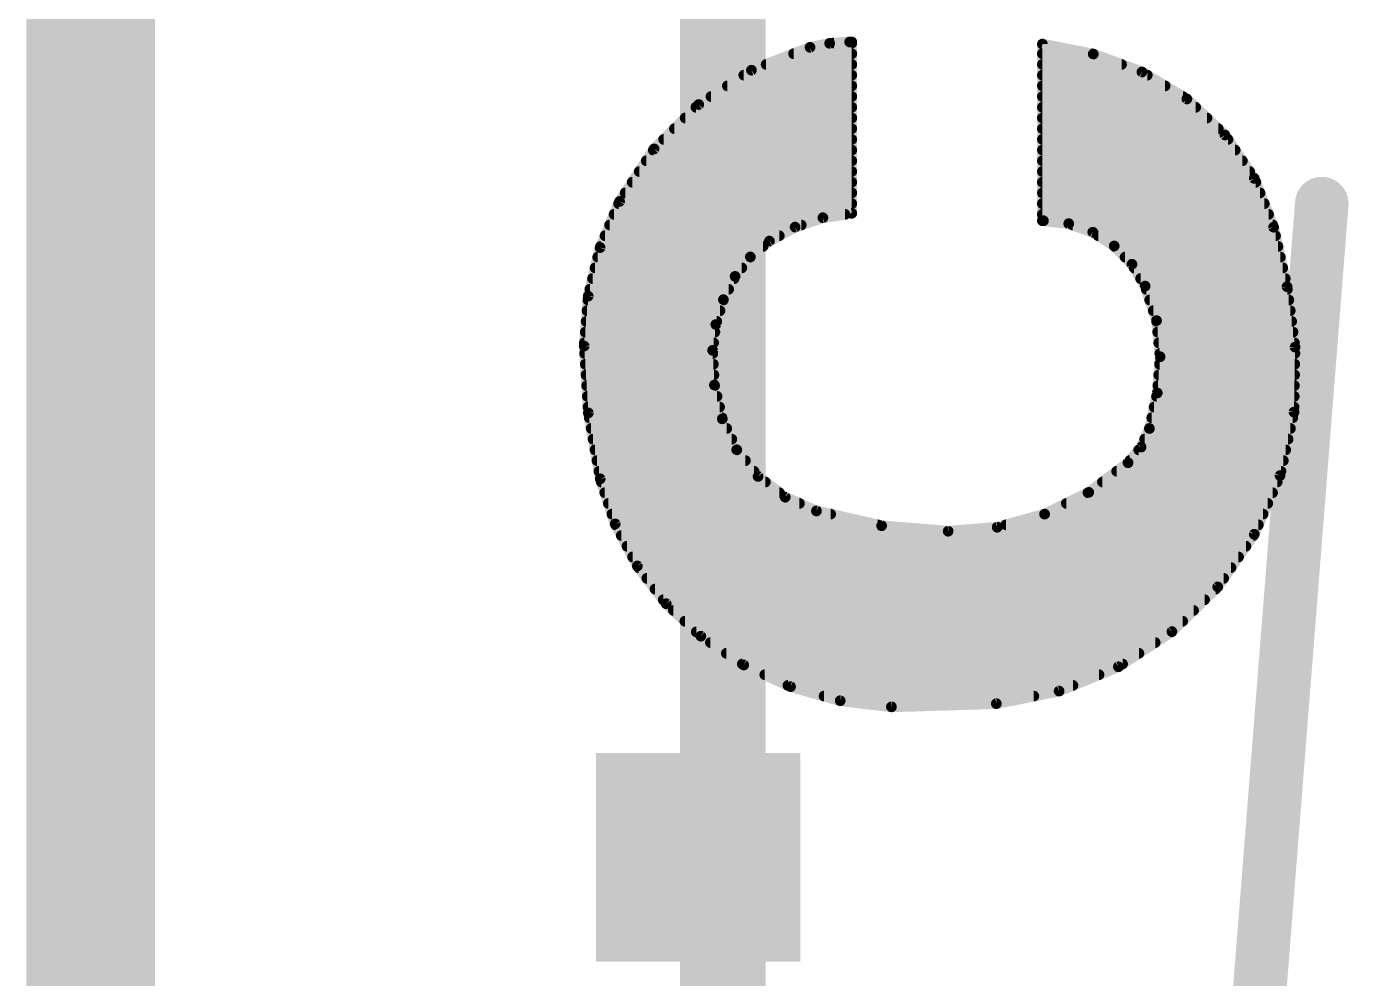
# Model space of a CAD drawing. Extents: x -6.3 to 44.5, y -10.2 to 43.3.
# Drawn here: x -0.152 to 2.985, y 19.244 to 21.502 of the extents above; entities that cross this region are included whole.
import ezdxf

# ---------------------------------------------------------------- set-up
doc = ezdxf.new("R2010")
doc.units = 0
for name, color, linetype in [('20', 53, 'CONTINUOUS'), ('21', 41, 'CONTINUOUS'), ('22', 40, 'CONTINUOUS'), ('51', 53, 'CONTINUOUS')]:
    doc.layers.add(name, color=color, linetype=linetype)

# ---------------------------------------------------------------- blocks, each defined once
blk = doc.blocks.new('RECT')
blk.add_solid([(-0.5, -0.5), (0.5, -0.5), (-0.5, 0.5), (0.5, 0.5)])

msp = doc.modelspace()

# ---------------------------------------------------------------- linework, layer by layer
at = {"layer": '20', "const_width": 0.3048}
msp.add_lwpolyline([(0, 39.37), (0, 3.81)], dxfattribs=at)
at = {"layer": '21', "const_width": 0.2032}
msp.add_lwpolyline([(1.5, 27.99), (1.5, 15.19)], dxfattribs=at)
at = {"layer": '22', "const_width": 0.0254}
for points in [[(1.7069, 21.4528), (1.5678, 21.3986)], [(1.7535, 21.4623), (1.7069, 21.4528)], [(1.8009, 21.4655), (1.7535, 21.4623)], [(1.7637, 21.463), (1.8059, 21.463)], [(1.8059, 21.4655), (1.8009, 21.4655)], [(1.8059, 21.0591), (1.8059, 21.4655)], [(2.2581, 21.4605), (2.2581, 21.0414)], [(2.3788, 21.4369), (2.2581, 21.4605)], [(1.6679, 21.4376), (1.8059, 21.4376)], [(2.2581, 21.4376), (2.375, 21.4376)], [(2.4943, 21.3944), (2.3788, 21.4369)], [(1.5678, 21.3986), (1.4427, 21.3171)], [(1.5497, 21.3868), (1.8059, 21.3868)], [(1.6027, 21.4122), (1.8059, 21.4122)], [(2.2581, 21.4122), (2.4459, 21.4122)], [(2.2581, 21.3868), (2.507, 21.3868)], [(2.601, 21.3304), (2.4943, 21.3944)], [(1.5107, 21.3614), (1.8059, 21.3614)], [(2.2581, 21.3614), (2.5493, 21.3614)], [(1.4717, 21.336), (1.8059, 21.336)], [(2.2581, 21.336), (2.5916, 21.336)], [(2.6913, 21.2448), (2.601, 21.3304)], [(1.4427, 21.3171), (1.3369, 21.2118)], [(1.4361, 21.3106), (1.8059, 21.3106)], [(2.2581, 21.3106), (2.6218, 21.3106)], [(1.3851, 21.2598), (1.8059, 21.2598)], [(1.4106, 21.2852), (1.8059, 21.2852)], [(2.2581, 21.2852), (2.6486, 21.2852)], [(2.2581, 21.2598), (2.6754, 21.2598)], [(1.3596, 21.2344), (1.8059, 21.2344)], [(2.2581, 21.2344), (2.6983, 21.2344)], [(2.7609, 21.1418), (2.6913, 21.2448)], [(1.3369, 21.2118), (1.2548, 21.0871)], [(1.335, 21.209), (1.8059, 21.209)], [(2.2581, 21.209), (2.7155, 21.209)], [(1.3183, 21.1836), (1.8059, 21.1836)], [(2.2581, 21.1836), (2.7326, 21.1836)], [(1.2849, 21.1328), (1.8059, 21.1328)], [(1.3016, 21.1582), (1.8059, 21.1582)], [(2.2581, 21.1582), (2.7498, 21.1582)], [(2.2581, 21.1328), (2.7645, 21.1328)], [(2.8067, 21.0261), (2.7609, 21.1418)], [(1.2682, 21.1074), (1.8059, 21.1074)], [(2.2581, 21.1074), (2.7745, 21.1074)], [(1.2548, 21.0871), (1.2087, 20.9778)], [(1.2527, 21.082), (1.8059, 21.082)], [(2.2581, 21.082), (2.7846, 21.082)], [(1.2419, 21.0566), (1.7896, 21.0566)], [(1.6714, 21.0263), (1.7372, 21.0485)], [(1.7372, 21.0485), (1.8059, 21.0591)], [(2.2581, 21.0566), (2.7946, 21.0566)], [(2.2581, 21.0414), (2.2606, 21.0414)], [(2.2606, 21.0414), (2.3207, 21.0345)], [(1.2205, 21.0058), (1.6337, 21.0058)], [(1.2312, 21.0312), (1.6859, 21.0312)], [(1.6104, 20.9931), (1.6714, 21.0263)], [(2.3207, 21.0345), (2.3776, 21.0142)], [(2.33, 21.0312), (2.8047, 21.0312)], [(2.3776, 21.0142), (2.4285, 20.9815)], [(2.3907, 21.0058), (2.8113, 21.0058)], [(2.8386, 20.885), (2.8067, 21.0261)], [(1.2087, 20.9778), (1.1804, 20.8625)], [(1.2098, 20.9804), (1.5951, 20.9804)], [(1.5652, 20.9556), (1.6104, 20.9931)], [(2.4285, 20.9815), (2.4707, 20.9382)], [(2.4296, 20.9804), (2.817, 20.9804)], [(1.2031, 20.955), (1.5647, 20.955)], [(1.5291, 20.9093), (1.5652, 20.9556)], [(2.4543, 20.955), (2.8228, 20.955)], [(1.1969, 20.9296), (1.5449, 20.9296)], [(2.4707, 20.9382), (2.5019, 20.8864)], [(2.4758, 20.9296), (2.8285, 20.9296)], [(1.1907, 20.9042), (1.5265, 20.9042)], [(1.5012, 20.8543), (1.5291, 20.9093)], [(2.4912, 20.9042), (2.8343, 20.9042)], [(2.5019, 20.8864), (2.5289, 20.8046)], [(2.8575, 20.7416), (2.8386, 20.885)], [(1.1804, 20.8625), (1.1709, 20.7442)], [(1.1797, 20.8534), (1.501, 20.8534)], [(1.1844, 20.8788), (1.5137, 20.8788)], [(1.4833, 20.7952), (1.5012, 20.8543)], [(2.5044, 20.8788), (2.8394, 20.8788)], [(2.5128, 20.8534), (2.8428, 20.8534)], [(1.1777, 20.828), (1.4932, 20.828)], [(2.5212, 20.828), (2.8461, 20.828)], [(1.1756, 20.8026), (1.4855, 20.8026)], [(1.4757, 20.734), (1.4833, 20.7952)], [(2.5289, 20.8046), (2.5375, 20.7188)], [(2.5291, 20.8026), (2.8495, 20.8026)], [(1.1736, 20.7772), (1.481, 20.7772)], [(2.5317, 20.7772), (2.8528, 20.7772)], [(1.1709, 20.7442), (1.1808, 20.5856)], [(1.1715, 20.7518), (1.4779, 20.7518)], [(1.172, 20.7264), (1.4761, 20.7264)], [(1.48, 20.6517), (1.4757, 20.734)], [(2.5342, 20.7518), (2.8562, 20.7518)], [(2.5367, 20.7264), (2.8573, 20.7264)], [(2.8551, 20.5874), (2.8575, 20.7416)], [(1.1736, 20.701), (1.4774, 20.701)], [(2.5375, 20.7188), (2.5307, 20.6328)], [(2.5361, 20.701), (2.8569, 20.701)], [(1.1752, 20.6756), (1.4787, 20.6756)], [(2.5341, 20.6756), (2.8565, 20.6756)], [(1.1768, 20.6502), (1.4803, 20.6502)], [(1.4986, 20.5715), (1.48, 20.6517)], [(2.5307, 20.6328), (2.5121, 20.5486)], [(2.5321, 20.6502), (2.8561, 20.6502)], [(1.1783, 20.6248), (1.4862, 20.6248)], [(1.1799, 20.5994), (1.4921, 20.5994)], [(2.5233, 20.5994), (2.8553, 20.5994)], [(2.5289, 20.6248), (2.8557, 20.6248)], [(1.1808, 20.5856), (1.209, 20.4292)], [(1.1829, 20.574), (1.498, 20.574)], [(1.5329, 20.4981), (1.4986, 20.5715)], [(2.5177, 20.574), (2.8522, 20.574)], [(2.8219, 20.4368), (2.8551, 20.5874)], [(1.1875, 20.5486), (1.5093, 20.5486)], [(2.5121, 20.5486), (2.4923, 20.5045)], [(2.5121, 20.5486), (2.8466, 20.5486)], [(1.192, 20.5232), (1.5211, 20.5232)], [(2.4923, 20.5045), (2.4613, 20.4673)], [(2.5007, 20.5232), (2.841, 20.5232)], [(1.1966, 20.4978), (1.5331, 20.4978)], [(1.2012, 20.4724), (1.5535, 20.4724)], [(1.5836, 20.4349), (1.5329, 20.4981)], [(2.4655, 20.4724), (2.8298, 20.4724)], [(2.4867, 20.4978), (2.8354, 20.4978)], [(1.2058, 20.447), (1.5739, 20.447)], [(2.4613, 20.4673), (2.3681, 20.397)], [(2.4344, 20.447), (2.8241, 20.447)], [(1.209, 20.4292), (1.2444, 20.3222)], [(1.2115, 20.4216), (1.6009, 20.4216)], [(1.6479, 20.3856), (1.5836, 20.4349)], [(2.4007, 20.4216), (2.8152, 20.4216)], [(2.7608, 20.2977), (2.8219, 20.4368)], [(1.2199, 20.3962), (1.6341, 20.3962)], [(1.7221, 20.353), (1.6479, 20.3856)], [(2.3681, 20.397), (2.2634, 20.3454)], [(2.3664, 20.3962), (2.8041, 20.3962)], [(1.2283, 20.3708), (1.6816, 20.3708)], [(1.8766, 20.3179), (1.7221, 20.353)], [(2.3149, 20.3708), (2.7929, 20.3708)], [(1.2368, 20.3454), (1.7556, 20.3454)], [(1.2444, 20.3222), (1.2971, 20.2225)], [(1.2456, 20.32), (1.8674, 20.32)], [(2.0345, 20.3048), (1.8766, 20.3179)], [(2.2634, 20.3454), (2.1509, 20.3143)], [(2.1714, 20.32), (2.7706, 20.32)], [(2.2633, 20.3454), (2.7817, 20.3454)], [(1.259, 20.2946), (2.7586, 20.2946)], [(2.1509, 20.3143), (2.0345, 20.3048)], [(2.6742, 20.1728), (2.7608, 20.2977)], [(1.2724, 20.2692), (2.741, 20.2692)], [(1.2858, 20.2438), (2.7234, 20.2438)], [(1.2971, 20.2225), (1.3655, 20.1329)], [(1.3002, 20.2184), (2.7058, 20.2184)], [(1.3196, 20.193), (2.6882, 20.193)], [(1.339, 20.1676), (2.6689, 20.1676)], [(2.5654, 20.0667), (2.6742, 20.1728)], [(1.3584, 20.1422), (2.6429, 20.1422)], [(1.3655, 20.1329), (1.4478, 20.0558)], [(1.3827, 20.1168), (2.6168, 20.1168)], [(1.4098, 20.0914), (2.5908, 20.0914)], [(1.4369, 20.066), (2.5644, 20.066)], [(2.4384, 19.9833), (2.5654, 20.0667)], [(1.4478, 20.0558), (1.5495, 19.9876)], [(1.4705, 20.0406), (2.5257, 20.0406)], [(1.5083, 20.0152), (2.4871, 20.0152)], [(1.5462, 19.9898), (2.4484, 19.9898)], [(1.5495, 19.9876), (1.6606, 19.9361)], [(2.2978, 19.9256), (2.4384, 19.9833)], [(1.5995, 19.9644), (2.3924, 19.9644)], [(1.6544, 19.939), (2.3305, 19.939)], [(1.6606, 19.9361), (1.7783, 19.9027)], [(1.74, 19.9136), (2.2378, 19.9136)], [(2.1488, 19.8958), (2.2978, 19.9256)], [(1.7783, 19.9027), (1.8999, 19.8882)], [(1.8999, 19.8882), (2.1488, 19.8958)]]:
    msp.add_lwpolyline(points, dxfattribs=at)
at = {"layer": '22', "const_width": 0.0127}
for points in [[(1.7056, 21.459, 1), (1.7082, 21.4466)], [(1.7092, 21.4469, 1), (1.7046, 21.4587)], [(1.753, 21.4686, 1), (1.7539, 21.456)], [(1.7547, 21.4561, 1), (1.7522, 21.4685)], [(1.7637, 21.4694, 1), (1.7637, 21.4566)], [(1.8009, 21.4719, 1), (1.8009, 21.4592)], [(1.8123, 21.4655, 1), (1.7995, 21.4655)], [(1.8013, 21.4592, 1), (1.8005, 21.4718)], [(1.8059, 21.4592, 1), (1.8059, 21.4719)], [(1.8059, 21.4566, 1), (1.8059, 21.4694)], [(2.2645, 21.4605, 1), (2.2518, 21.4605)], [(2.2593, 21.4667, 1), (2.2569, 21.4543)], [(1.6679, 21.444, 1), (1.6679, 21.4312)], [(1.8059, 21.4312, 1), (1.8059, 21.444)], [(2.2581, 21.444, 1), (2.2581, 21.4312)], [(2.381, 21.4428, 1), (2.3766, 21.4309)], [(2.375, 21.4312, 1), (2.375, 21.444)], [(2.3776, 21.4306, 1), (2.3801, 21.4431)], [(1.5497, 21.3932, 1), (1.5497, 21.3804)], [(1.5655, 21.4045, 1), (1.5701, 21.3927)], [(1.5713, 21.3933, 1), (1.5643, 21.4039)], [(1.6027, 21.4186, 1), (1.6027, 21.4059)], [(1.8059, 21.4059, 1), (1.8059, 21.4186)], [(1.8059, 21.3804, 1), (1.8059, 21.3932)], [(2.2581, 21.4186, 1), (2.2581, 21.4059)], [(2.2581, 21.3932, 1), (2.2581, 21.3804)], [(2.4459, 21.4059, 1), (2.4459, 21.4186)], [(2.4976, 21.3998, 1), (2.491, 21.389)], [(2.4921, 21.3884, 1), (2.4965, 21.4004)], [(2.507, 21.3804, 1), (2.507, 21.3932)], [(1.5107, 21.3678, 1), (1.5107, 21.355)], [(1.8059, 21.355, 1), (1.8059, 21.3678)], [(2.2581, 21.3678, 1), (2.2581, 21.355)], [(2.5493, 21.355, 1), (2.5493, 21.3678)], [(1.4717, 21.3424, 1), (1.4717, 21.3297)], [(1.8059, 21.3297, 1), (1.8059, 21.3424)], [(2.2581, 21.3424, 1), (2.2581, 21.3297)], [(2.5916, 21.3297, 1), (2.5916, 21.3424)], [(2.6053, 21.335, 1), (2.5966, 21.3258)], [(2.5977, 21.3249, 1), (2.6042, 21.3358)], [(1.4361, 21.317, 1), (1.4361, 21.3042)], [(1.4392, 21.3224, 1), (1.4462, 21.3118)], [(1.4472, 21.3126, 1), (1.4382, 21.3216)], [(1.8059, 21.3042, 1), (1.8059, 21.317)], [(2.2581, 21.317, 1), (2.2581, 21.3042)], [(2.6218, 21.3042, 1), (2.6218, 21.317)], [(1.3851, 21.2662, 1), (1.3851, 21.2535)], [(1.4106, 21.2916, 1), (1.4106, 21.2788)], [(1.8059, 21.2788, 1), (1.8059, 21.2916)], [(1.8059, 21.2535, 1), (1.8059, 21.2662)], [(2.2581, 21.2916, 1), (2.2581, 21.2788)], [(2.2581, 21.2662, 1), (2.2581, 21.2535)], [(2.6486, 21.2788, 1), (2.6486, 21.2916)], [(2.6754, 21.2535, 1), (2.6754, 21.2662)], [(1.3596, 21.2408, 1), (1.3596, 21.228)], [(1.8059, 21.228, 1), (1.8059, 21.2408)], [(2.2581, 21.2408, 1), (2.2581, 21.228)], [(2.6965, 21.2484, 1), (2.686, 21.2413)], [(2.6869, 21.2402, 1), (2.6956, 21.2494)], [(2.6983, 21.228, 1), (2.6983, 21.2408)], [(1.335, 21.2154, 1), (1.335, 21.2026)], [(1.3324, 21.2163, 1), (1.3414, 21.2073)], [(1.3422, 21.2083, 1), (1.3316, 21.2153)], [(1.8059, 21.2026, 1), (1.8059, 21.2154)], [(2.2581, 21.2154, 1), (2.2581, 21.2026)], [(2.7155, 21.2026, 1), (2.7155, 21.2154)], [(1.3183, 21.19, 1), (1.3183, 21.1773)], [(1.8059, 21.1773, 1), (1.8059, 21.19)], [(2.2581, 21.19, 1), (2.2581, 21.1773)], [(2.7326, 21.1773, 1), (2.7326, 21.19)], [(1.2849, 21.1392, 1), (1.2849, 21.1264)], [(1.3016, 21.1646, 1), (1.3016, 21.1518)], [(1.8059, 21.1518, 1), (1.8059, 21.1646)], [(1.8059, 21.1264, 1), (1.8059, 21.1392)], [(2.2581, 21.1646, 1), (2.2581, 21.1518)], [(2.2581, 21.1392, 1), (2.2581, 21.1264)], [(2.7498, 21.1518, 1), (2.7498, 21.1646)], [(2.7668, 21.1441, 1), (2.755, 21.1394)], [(2.7557, 21.1382, 1), (2.7662, 21.1453)], [(2.7645, 21.1264, 1), (2.7645, 21.1392)], [(1.2682, 21.1138, 1), (1.2682, 21.1011)], [(1.8059, 21.1011, 1), (1.8059, 21.1138)], [(2.2581, 21.1138, 1), (2.2581, 21.1011)], [(2.7745, 21.1011, 1), (2.7745, 21.1138)], [(1.2527, 21.0884, 1), (1.2527, 21.0756)], [(1.2495, 21.0906, 1), (1.2601, 21.0836)], [(1.2607, 21.0846, 1), (1.2489, 21.0896)], [(1.8059, 21.0756, 1), (1.8059, 21.0884)], [(2.2581, 21.0884, 1), (2.2581, 21.0756)], [(2.7846, 21.0756, 1), (2.7846, 21.0884)], [(1.2419, 21.063, 1), (1.2419, 21.0502)], [(1.7363, 21.0548, 1), (1.7382, 21.0423)], [(1.7393, 21.0425, 1), (1.7352, 21.0546)], [(1.7896, 21.0502, 1), (1.7896, 21.063)], [(1.7995, 21.0591, 1), (1.8123, 21.0591)], [(1.8069, 21.0528, 1), (1.8049, 21.0654)], [(2.2581, 21.063, 1), (2.2581, 21.0502)], [(2.2581, 21.0478, 1), (2.2581, 21.035)], [(2.2613, 21.0477, 1), (2.2599, 21.0351)], [(2.2606, 21.035, 1), (2.2606, 21.0478)], [(2.7946, 21.0502, 1), (2.7946, 21.063)], [(1.2205, 21.0122, 1), (1.2205, 20.9994)], [(1.2312, 21.0376, 1), (1.2312, 21.0249)], [(1.6337, 20.9994, 1), (1.6337, 21.0122)], [(1.6694, 21.0323, 1), (1.6734, 21.0203)], [(1.6744, 21.0207, 1), (1.6684, 21.0319)], [(1.6859, 21.0249, 1), (1.6859, 21.0376)], [(2.2518, 21.0414, 1), (2.2645, 21.0414)], [(2.3228, 21.0405, 1), (2.3185, 21.0285)], [(2.32, 21.0282, 1), (2.3214, 21.0408)], [(2.33, 21.0376, 1), (2.33, 21.0249)], [(2.3811, 21.0196, 1), (2.3742, 21.0089)], [(2.3755, 21.0082, 1), (2.3798, 21.0202)], [(2.3907, 21.0122, 1), (2.3907, 20.9994)], [(2.8129, 21.0275, 1), (2.8005, 21.0247)], [(2.8008, 21.0238, 1), (2.8126, 21.0284)], [(2.8047, 21.0249, 1), (2.8047, 21.0376)], [(2.8113, 20.9994, 1), (2.8113, 21.0122)], [(1.2028, 20.9802, 1), (1.2145, 20.9753)], [(1.2148, 20.9763, 1), (1.2025, 20.9793)], [(1.2098, 20.9868, 1), (1.2098, 20.974)], [(1.5951, 20.974, 1), (1.5951, 20.9868)], [(1.6074, 20.9987, 1), (1.6134, 20.9875)], [(1.6145, 20.9882, 1), (1.6063, 20.998)], [(2.4331, 20.986, 1), (2.424, 20.9771)], [(2.4296, 20.9868, 1), (2.4296, 20.974)], [(2.4251, 20.9762, 1), (2.4319, 20.9869)], [(2.817, 20.974, 1), (2.817, 20.9868)], [(1.2031, 20.9614, 1), (1.2031, 20.9487)], [(1.5612, 20.9605, 1), (1.5693, 20.9507)], [(1.5702, 20.9517, 1), (1.5602, 20.9595)], [(1.5647, 20.9487, 1), (1.5647, 20.9614)], [(2.4543, 20.9614, 1), (2.4543, 20.9487)], [(2.8228, 20.9487, 1), (2.8228, 20.9614)], [(1.1969, 20.936, 1), (1.1969, 20.9232)], [(1.5449, 20.9232, 1), (1.5449, 20.936)], [(2.4761, 20.9415, 1), (2.4652, 20.9349)], [(2.4661, 20.9338, 1), (2.4752, 20.9426)], [(2.4758, 20.936, 1), (2.4758, 20.9232)], [(2.8285, 20.9232, 1), (2.8285, 20.936)], [(1.1907, 20.9106, 1), (1.1907, 20.8978)], [(1.5241, 20.9132, 1), (1.5341, 20.9054)], [(1.5348, 20.9064, 1), (1.5234, 20.9122)], [(1.5265, 20.8978, 1), (1.5265, 20.9106)], [(2.4912, 20.9106, 1), (2.4912, 20.8978)], [(2.5079, 20.8884, 1), (2.4959, 20.8844)], [(2.4965, 20.8831, 1), (2.5073, 20.8897)], [(2.8449, 20.8858, 1), (2.8323, 20.8842)], [(2.8324, 20.8836, 1), (2.8448, 20.8864)], [(2.8343, 20.8978, 1), (2.8343, 20.9106)], [(1.1797, 20.8598, 1), (1.1797, 20.847)], [(1.1868, 20.862, 1), (1.1741, 20.863)], [(1.1743, 20.864, 1), (1.1866, 20.861)], [(1.1844, 20.8852, 1), (1.1844, 20.8725)], [(1.4956, 20.8571, 1), (1.5069, 20.8514)], [(1.5073, 20.8524, 1), (1.4952, 20.8561)], [(1.501, 20.847, 1), (1.501, 20.8598)], [(1.5137, 20.8725, 1), (1.5137, 20.8852)], [(2.5044, 20.8852, 1), (2.5044, 20.8725)], [(2.5128, 20.8598, 1), (2.5128, 20.847)], [(2.8394, 20.8725, 1), (2.8394, 20.8852)], [(2.8428, 20.847, 1), (2.8428, 20.8598)], [(1.1777, 20.8344, 1), (1.1777, 20.8216)], [(1.4932, 20.8216, 1), (1.4932, 20.8344)], [(2.5212, 20.8344, 1), (2.5212, 20.8216)], [(2.8461, 20.8216, 1), (2.8461, 20.8344)], [(1.1756, 20.809, 1), (1.1756, 20.7963)], [(1.4772, 20.7971, 1), (1.4893, 20.7934)], [(1.4896, 20.7945, 1), (1.477, 20.796)], [(1.4855, 20.7963, 1), (1.4855, 20.809)], [(2.5352, 20.8052, 1), (2.5226, 20.8039)], [(2.5291, 20.809, 1), (2.5291, 20.7963)], [(2.5229, 20.8026, 1), (2.535, 20.8066)], [(2.8495, 20.7963, 1), (2.8495, 20.809)], [(1.1736, 20.7836, 1), (1.1736, 20.7708)], [(1.481, 20.7708, 1), (1.481, 20.7836)], [(2.5317, 20.7836, 1), (2.5317, 20.7708)], [(2.8528, 20.7708, 1), (2.8528, 20.7836)], [(1.1772, 20.7446, 1), (1.1646, 20.7438)], [(1.1646, 20.7447, 1), (1.1772, 20.7437)], [(1.1715, 20.7582, 1), (1.1715, 20.7454)], [(1.172, 20.7328, 1), (1.172, 20.7201)], [(1.482, 20.7343, 1), (1.4694, 20.7337)], [(1.4694, 20.7348, 1), (1.482, 20.7332)], [(1.4761, 20.7201, 1), (1.4761, 20.7328)], [(1.4779, 20.7454, 1), (1.4779, 20.7582)], [(2.5342, 20.7582, 1), (2.5342, 20.7454)], [(2.5367, 20.7328, 1), (2.5367, 20.7201)], [(2.8512, 20.7408, 1), (2.8638, 20.7424)], [(2.8638, 20.7415, 1), (2.8512, 20.7417)], [(2.8562, 20.7454, 1), (2.8562, 20.7582)], [(2.8573, 20.7201, 1), (2.8573, 20.7328)], [(1.1736, 20.7074, 1), (1.1736, 20.6946)], [(1.4774, 20.6946, 1), (1.4774, 20.7074)], [(2.5361, 20.7074, 1), (2.5361, 20.6946)], [(2.5438, 20.7183, 1), (2.5312, 20.7193)], [(2.5312, 20.7182, 1), (2.5438, 20.7194)], [(2.8569, 20.6946, 1), (2.8569, 20.7074)], [(1.1752, 20.682, 1), (1.1752, 20.6692)], [(1.4787, 20.6692, 1), (1.4787, 20.682)], [(2.5341, 20.682, 1), (2.5341, 20.6692)], [(2.8565, 20.6692, 1), (2.8565, 20.682)], [(1.1768, 20.6566, 1), (1.1768, 20.6439)], [(1.4861, 20.6532, 1), (1.4738, 20.6503)], [(1.4736, 20.6514, 1), (1.4863, 20.6521)], [(1.4803, 20.6439, 1), (1.4803, 20.6566)], [(2.5369, 20.6315, 1), (2.5245, 20.6342)], [(2.5321, 20.6566, 1), (2.5321, 20.6439)], [(2.8561, 20.6439, 1), (2.8561, 20.6566)], [(1.1783, 20.6312, 1), (1.1783, 20.6184)], [(1.1799, 20.6058, 1), (1.1799, 20.593)], [(1.4862, 20.6184, 1), (1.4862, 20.6312)], [(1.4921, 20.593, 1), (1.4921, 20.6058)], [(2.5233, 20.6058, 1), (2.5233, 20.593)], [(2.5289, 20.6312, 1), (2.5289, 20.6184)], [(2.5243, 20.6333, 1), (2.537, 20.6323)], [(2.8553, 20.593, 1), (2.8553, 20.6058)], [(2.8557, 20.6184, 1), (2.8557, 20.6312)], [(1.187, 20.5867, 1), (1.1745, 20.5845)], [(1.1744, 20.5852, 1), (1.1871, 20.586)], [(1.1829, 20.5804, 1), (1.1829, 20.5677)], [(1.5044, 20.5742, 1), (1.4928, 20.5688)], [(1.4924, 20.5701, 1), (1.5048, 20.5729)], [(1.498, 20.5677, 1), (1.498, 20.5804)], [(2.5177, 20.5804, 1), (2.5177, 20.5677)], [(2.8488, 20.5875, 1), (2.8615, 20.5873)], [(2.8613, 20.586, 1), (2.8489, 20.5888)], [(2.8522, 20.5677, 1), (2.8522, 20.5804)], [(1.1875, 20.555, 1), (1.1875, 20.5422)], [(1.5093, 20.5422, 1), (1.5093, 20.555)], [(2.5121, 20.555, 1), (2.5121, 20.5422)], [(2.5059, 20.55, 1), (2.5183, 20.5472)], [(2.5179, 20.546, 1), (2.5063, 20.5512)], [(2.8466, 20.5422, 1), (2.8466, 20.555)], [(1.192, 20.5296, 1), (1.192, 20.5168)], [(1.5211, 20.5168, 1), (1.5211, 20.5296)], [(2.4971, 20.5004, 1), (2.4874, 20.5085)], [(2.5007, 20.5296, 1), (2.5007, 20.5168)], [(2.841, 20.5168, 1), (2.841, 20.5296)], [(1.1966, 20.5042, 1), (1.1966, 20.4915)], [(1.2012, 20.4788, 1), (1.2012, 20.466)], [(1.5378, 20.502, 1), (1.5279, 20.4941)], [(1.5271, 20.4954, 1), (1.5386, 20.5007)], [(1.5331, 20.4915, 1), (1.5331, 20.5042)], [(1.5535, 20.466, 1), (1.5535, 20.4788)], [(2.4655, 20.4788, 1), (2.4655, 20.466)], [(2.4867, 20.5042, 1), (2.4867, 20.4915)], [(2.4865, 20.5071, 1), (2.4981, 20.5019)], [(2.8298, 20.466, 1), (2.8298, 20.4788)], [(2.8354, 20.4915, 1), (2.8354, 20.5042)], [(1.2058, 20.4534, 1), (1.2058, 20.4407)], [(1.5739, 20.4407, 1), (1.5739, 20.4534)], [(2.4344, 20.4534, 1), (2.4344, 20.4407)], [(2.4564, 20.4714, 1), (2.4662, 20.4632)], [(2.4651, 20.4622, 1), (2.4575, 20.4724)], [(2.8241, 20.4407, 1), (2.8241, 20.4534)], [(1.215, 20.4312, 1), (1.203, 20.4272)], [(1.2028, 20.4281, 1), (1.2152, 20.4303)], [(1.2115, 20.428, 1), (1.2115, 20.4153)], [(1.5875, 20.4399, 1), (1.5797, 20.4298)], [(1.5786, 20.4309, 1), (1.5885, 20.4389)], [(1.6009, 20.4153, 1), (1.6009, 20.428)], [(2.4007, 20.428, 1), (2.4007, 20.4153)], [(2.8152, 20.4153, 1), (2.8152, 20.428)], [(2.8157, 20.4382, 1), (2.8281, 20.4354)], [(2.8277, 20.4342, 1), (2.8161, 20.4394)], [(1.2199, 20.4026, 1), (1.2199, 20.3898)], [(1.6341, 20.3898, 1), (1.6341, 20.4026)], [(1.6505, 20.3914, 1), (1.6454, 20.3798)], [(1.644, 20.3805, 1), (1.6518, 20.3906)], [(2.3664, 20.4026, 1), (2.3664, 20.3898)], [(2.3643, 20.4021, 1), (2.3719, 20.3919)], [(2.3709, 20.3913, 1), (2.3653, 20.4027)], [(2.8041, 20.3898, 1), (2.8041, 20.4026)], [(1.2283, 20.3772, 1), (1.2283, 20.3645)], [(1.6816, 20.3645, 1), (1.6816, 20.3772)], [(1.7235, 20.3592, 1), (1.7207, 20.3468)], [(1.7195, 20.3472, 1), (1.7247, 20.3588)], [(2.3149, 20.3772, 1), (2.3149, 20.3645)], [(2.7929, 20.3645, 1), (2.7929, 20.3772)], [(1.2368, 20.3518, 1), (1.2368, 20.3391)], [(1.2501, 20.3251, 1), (1.2388, 20.3192)], [(1.2384, 20.3202, 1), (1.2505, 20.3242)], [(1.2456, 20.3264, 1), (1.2456, 20.3136)], [(1.7556, 20.3391, 1), (1.7556, 20.3518)], [(1.8674, 20.3136, 1), (1.8674, 20.3264)], [(1.8771, 20.3242, 1), (1.8761, 20.3116)], [(1.8752, 20.3117, 1), (1.878, 20.3241)], [(2.1714, 20.3264, 1), (2.1714, 20.3136)], [(2.2633, 20.3518, 1), (2.2633, 20.3391)], [(2.2606, 20.3511, 1), (2.2662, 20.3397)], [(2.2651, 20.3393, 1), (2.2617, 20.3515)], [(2.7706, 20.3136, 1), (2.7706, 20.3264)], [(2.7817, 20.3391, 1), (2.7817, 20.3518)], [(1.259, 20.301, 1), (1.259, 20.2883)], [(2.034, 20.3111, 1), (2.035, 20.2985)], [(2.034, 20.2985, 1), (2.035, 20.3111)], [(2.1492, 20.3204, 1), (2.1525, 20.3082)], [(2.1514, 20.308, 1), (2.1503, 20.3206)], [(2.7549, 20.3002, 1), (2.7666, 20.2951)], [(2.766, 20.2941, 1), (2.7555, 20.3013)], [(2.7586, 20.2883, 1), (2.7586, 20.301)], [(1.2724, 20.2756, 1), (1.2724, 20.2629)], [(2.741, 20.2629, 1), (2.741, 20.2756)], [(1.2858, 20.2502, 1), (1.2858, 20.2374)], [(1.3021, 20.2263, 1), (1.292, 20.2186)], [(2.7234, 20.2374, 1), (2.7234, 20.2502)], [(1.2915, 20.2195, 1), (1.3027, 20.2254)], [(1.3002, 20.2248, 1), (1.3002, 20.2121)], [(1.3196, 20.1994, 1), (1.3196, 20.1867)], [(2.6882, 20.1867, 1), (2.6882, 20.1994)], [(2.7058, 20.2121, 1), (2.7058, 20.2248)], [(1.339, 20.174, 1), (1.339, 20.1612)], [(2.669, 20.1764, 1), (2.6794, 20.1692)], [(2.6689, 20.1612, 1), (2.6689, 20.174)], [(2.6786, 20.1682, 1), (2.6698, 20.1773)], [(1.3584, 20.1486, 1), (1.3584, 20.1359)], [(1.3698, 20.1375, 1), (1.3612, 20.1282)], [(1.3605, 20.129, 1), (1.3706, 20.1367)], [(2.6429, 20.1359, 1), (2.6429, 20.1486)], [(1.3827, 20.1232, 1), (1.3827, 20.1105)], [(2.6168, 20.1105, 1), (2.6168, 20.1232)], [(1.4098, 20.0978, 1), (1.4098, 20.085)], [(1.4369, 20.0724, 1), (1.4369, 20.0597)], [(2.561, 20.0712, 1), (2.5699, 20.0621)], [(2.5689, 20.0614, 1), (2.5619, 20.072)], [(2.5644, 20.0597, 1), (2.5644, 20.0724)], [(2.5908, 20.085, 1), (2.5908, 20.0978)], [(1.4513, 20.0611, 1), (1.4443, 20.0505)], [(1.4435, 20.0512, 1), (1.4521, 20.0604)], [(1.4705, 20.047, 1), (1.4705, 20.0343)], [(2.5257, 20.0343, 1), (2.5257, 20.047)], [(1.5083, 20.0216, 1), (1.5083, 20.0088)], [(2.4871, 20.0088, 1), (2.4871, 20.0216)], [(1.5462, 19.9962, 1), (1.5462, 19.9835)], [(1.5521, 19.9933, 1), (1.5468, 19.9818)], [(1.5459, 19.9823, 1), (1.553, 19.9929)], [(2.4349, 19.9886, 1), (2.4419, 19.9779)], [(2.4408, 19.9774, 1), (2.436, 19.9891)], [(2.4484, 19.9835, 1), (2.4484, 19.9962)], [(1.5995, 19.9708, 1), (1.5995, 19.9581)], [(1.6544, 19.9454, 1), (1.6544, 19.9326)], [(2.3305, 19.9326, 1), (2.3305, 19.9454)], [(2.3924, 19.9581, 1), (2.3924, 19.9708)], [(1.6623, 19.9422, 1), (1.6588, 19.93)], [(1.6579, 19.9304, 1), (1.6632, 19.9419)], [(1.74, 19.92, 1), (1.74, 19.9073)], [(2.2378, 19.9073, 1), (2.2378, 19.92)], [(2.2954, 19.9315, 1), (2.3002, 19.9197)], [(2.2991, 19.9194, 1), (2.2966, 19.9318)], [(1.7791, 19.909, 1), (1.7776, 19.8964)], [(1.7766, 19.8966, 1), (1.7801, 19.9088)], [(1.8997, 19.8945, 1), (1.9001, 19.8819)], [(1.8991, 19.8819, 1), (1.9007, 19.8945)], [(2.1476, 19.902, 1), (2.15, 19.8896)], [(2.149, 19.8895, 1), (2.1486, 19.9021)]]:
    msp.add_lwpolyline(points, format="xyb", dxfattribs=at)
at = {"layer": '51', "const_width": 0.127}
for points in [[(1.5, 27.99), (1.5, 15.19)], [(2.921, 21.082), (2.54, 16.256)]]:
    msp.add_lwpolyline(points, dxfattribs=at)
at = {"layer": '51', "const_width": 0.0635}
msp.add_lwpolyline([(2.9527, 21.0795, 1), (2.8893, 21.0845)], format="xyb", dxfattribs=at)

# ---------------------------------------------------------------- block references
at = {"layer": '22', "xscale": 0.4953, "yscale": 0.4851, "rotation": 90}
msp.add_blockref('RECT', (1.4415, 19.5313), dxfattribs=at)

doc.saveas('drawing.dxf')
